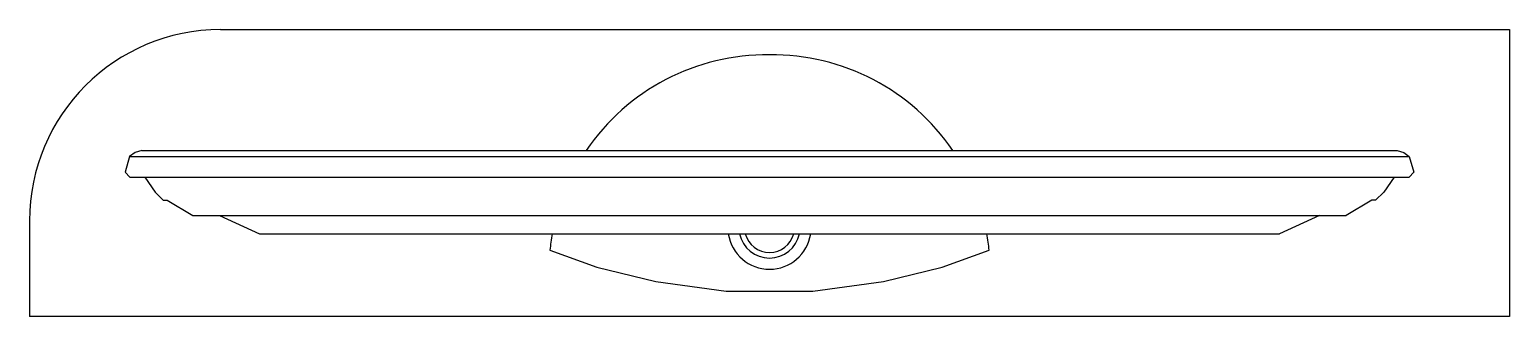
# Model space of a CAD drawing. Header units: millimetres. Extents: x -1.35 to 0.2, y -0.44 to -0.14.
import ezdxf

# ---------------------------------------------------------------- set-up
doc = ezdxf.new("R2010")
doc.units = ezdxf.units.MM

msp = doc.modelspace()

# ---------------------------------------------------------------- linework, layer by layer
for p, q in [((-1.1538, -0.1401), (0.1962, -0.1401)), ((0.1962, -0.1401), (0.1962, -0.4401)), ((-1.3538, -0.3401), (-1.3538, -0.4401)), ((0.1962, -0.4401), (-1.3538, -0.4401))]:
    msp.add_line(p, q)
at = {"linetype": 'ByBlock'}
for points in [[(-0.3868, -0.2667, 0.252227), (-0.5788, -0.1665, 0.252227), (-0.7708, -0.2667)], [(-0.8063, -0.3538, 0.019025), (-0.8088, -0.371), (-0.7598, -0.3888), (-0.698, -0.4036), (-0.6241, -0.4137), (-0.5335, -0.4137), (-0.4595, -0.4036), (-0.3978, -0.3888), (-0.3487, -0.371, 0.019025), (-0.3512, -0.3538)], [(-0.6219, -0.3538, 0.856604), (-0.5356, -0.3538)], [(-0.6101, -0.3538, 0.808503), (-0.5475, -0.3538)], [(-0.6041, -0.3538, 0.769716), (-0.5534, -0.3538)]]:
    msp.add_lwpolyline(points, format="xyb", dxfattribs=at)
for points in [[(-1.2361, -0.2667), (-1.2432, -0.2688), (-1.249, -0.2729), (-1.2538, -0.2894), (-1.2487, -0.2944)], [(-1.249, -0.2729), (0.0914, -0.2729)], [(-1.2361, -0.2667), (0.0786, -0.2667)], [(0.0786, -0.2667), (0.0856, -0.2688), (0.0914, -0.2729), (0.0962, -0.2894), (0.0912, -0.2944)], [(-1.2487, -0.2944), (0.0912, -0.2944)], [(-1.233, -0.2944), (-1.2224, -0.3101), (-1.2137, -0.3187), (-1.2096, -0.3187), (-1.1828, -0.3346)], [(0.0754, -0.2944), (0.0648, -0.3101), (0.0561, -0.3187), (0.0521, -0.3187), (0.0252, -0.3346)], [(-1.1828, -0.3346), (0.0252, -0.3346)], [(-1.1548, -0.3346), (-1.113, -0.3538)], [(-0.0027, -0.3346), (-0.0446, -0.3538)], [(-1.113, -0.3538), (-0.0446, -0.3538)]]:
    msp.add_lwpolyline(points, dxfattribs=at)
msp.add_arc((-1.1538, -0.3401), 0.2, 90, 180)

doc.saveas('drawing.dxf')
